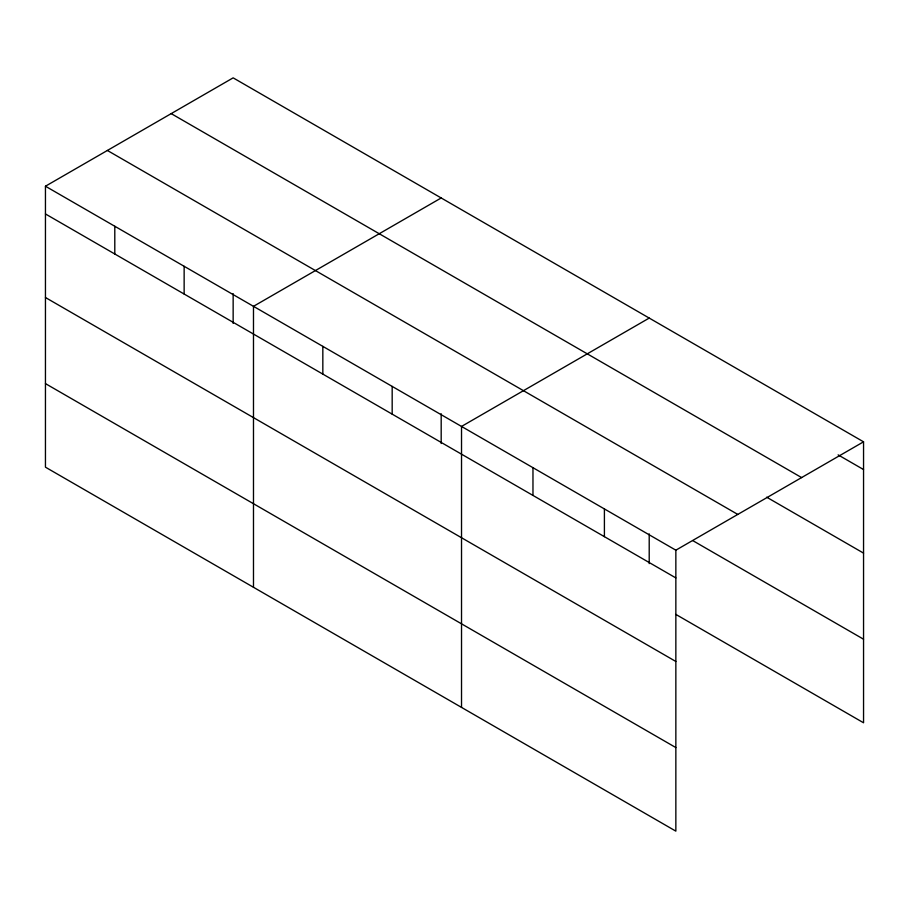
<?xml version="1.0" encoding="UTF-8"?>
<svg xmlns="http://www.w3.org/2000/svg" width="909" height="909" viewBox="0 0 909 909"><rect width="100%" height="100%" fill="white"/><g stroke="black" fill="none" stroke-linecap="round" stroke-linejoin="round"><path stroke-width="1.36" d="M675.853 661.479L675.853 550.184L45.45 186.22L45.45 467.181L675.853 831.144L675.853 661.479L45.45 297.516M675.853 614.404L863.55 722.78L863.55 441.819L233.147 77.856L45.45 186.22M441.183 197.969L253.486 306.333L253.486 587.282M649.208 318.082L461.522 426.435L461.522 707.395M675.853 550.184L863.55 441.819M838.121 454.875L863.55 469.555M171.21 113.625L801.613 477.589M766.673 497.189L863.55 553.115M107.387 150.462L737.79 514.426M692.806 540.628L863.55 639.209M45.45 213.956L675.853 577.919M45.45 383.609L675.853 747.573M649.208 533.878L649.208 563.614M604.405 508.938L604.405 536.662M532.969 467.692L532.969 495.416M441.183 413.765L441.183 443.512M392.177 386.405L392.177 414.129M322.831 346.363L322.831 374.099M233.147 293.664L233.147 323.399M184.141 266.292L184.141 294.027M114.795 226.261L114.795 253.986"/></g></svg>
